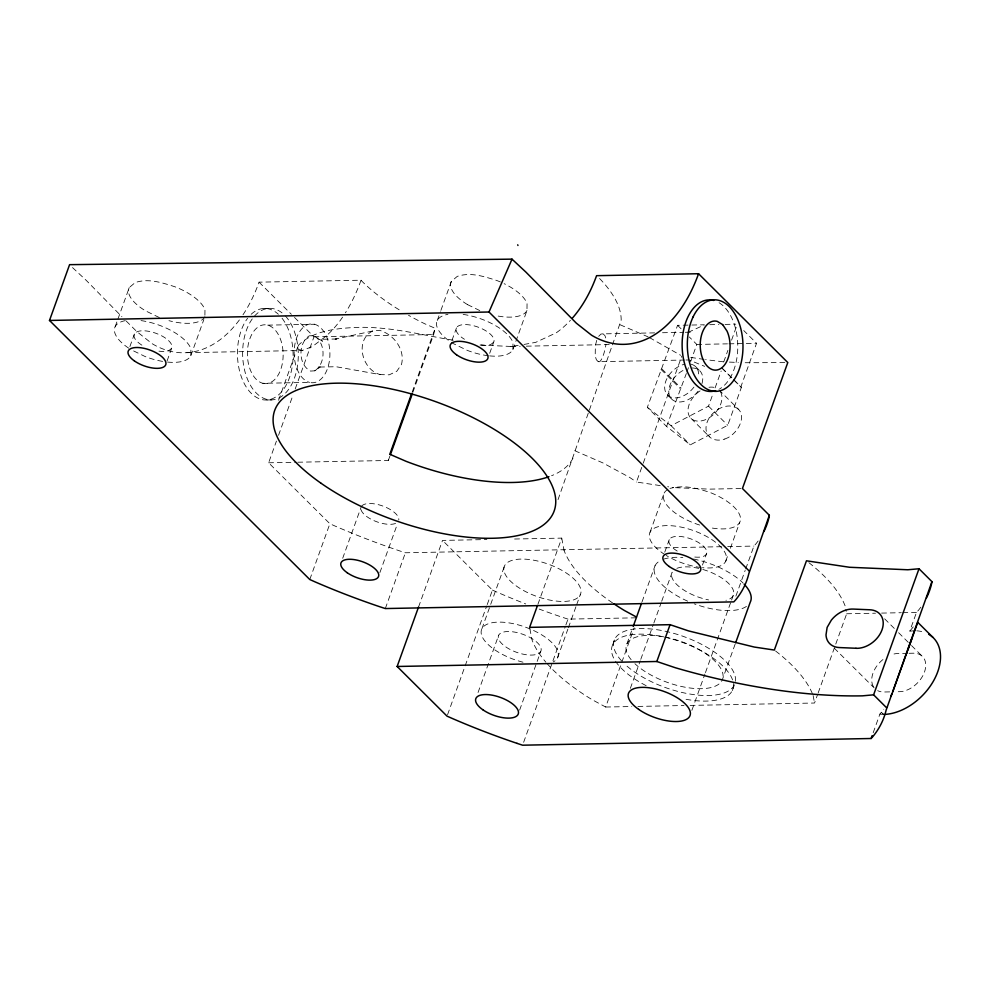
<?xml version="1.0" encoding="UTF-8"?>
<svg xmlns="http://www.w3.org/2000/svg" width="990" height="990" viewBox="0 0 990 990"><rect width="100%" height="100%" fill="white"/><g stroke="black" fill="none" stroke-linecap="round" stroke-linejoin="round"><path stroke-width="0.74" stroke-dasharray="4.95 3.71" d="M167.595 362.08A40.565 17.139 19.8 0 0 190.822 355.719L190.909 348.715A40.565 17.139 19.8 0 0 139.862 320.451M204.905 315.204L204.967 309.672A40.565 17.139 19.8 0 0 174.797 286.729C162.063 282.682 148.451 278.066 135.172 282.571L129.244 287.595L117.798 319.423M489.679 355.893A40.565 17.139 19.8 0 0 512.919 349.544L512.993 342.54A40.565 17.139 19.8 0 0 461.946 314.263M512.919 349.544L526.977 310.489L527.051 303.485A40.565 17.139 19.8 0 0 504.12 283.672M453.21 340.226C421.22 334.868 389.528 326.354 356.771 327.405L356.45 327.405C336.229 328.408 313.57 330.474 298.349 345.275L298.337 349.359L302.259 350.472L312.271 346.636L324.708 337.206A147.349 79.386 -87.6 0 0 344.619 314.115M297.78 462.219L388.328 460.486L389.206 456.749M412.818 392.436L433.67 334.521L435.154 328.296L425.081 323.928A148.512 62.766 19.8 0 1 408.524 315.29M558.038 499.641L588.815 411.617M589.335 410.169L621.175 320.166A148.512 62.766 19.8 0 0 597.787 276.705M596.722 340.374L595.374 345.522L595.2 356.029L596.388 359.778L598.245 361.696L684.461 360.038M115.186 326.65L117.266 320.859M129.888 346.587L134.405 334.038M167.1 360.892L171.617 348.344A19.949 8.427 19.8 0 0 159.204 334.608A19.949 8.427 19.8 0 0 136.026 332.318A19.949 8.427 19.8 0 0 142.374 345.461M190.822 355.719L203.841 319.572M278.549 400.257L298.349 345.275M721.537 546.703L405.405 552.767L399.787 550.935A353.207 149.267 19.8 0 1 335.214 526.123L329.868 523.735L268.624 462.788L276.445 441.07M278.537 435.278L293.127 394.738M295.218 388.946L313.978 336.823L292.446 315.389M309.783 579.521L329.868 523.735M342.701 558.261L361.239 506.769M437.283 320.463L440.401 311.788M440.921 310.34L451.341 281.42L457.256 276.383C470.535 271.879 484.147 276.495 496.881 280.541A40.565 17.139 19.8 0 1 502.685 282.992M412.224 392.003L435.154 328.296M388.328 460.486L389.887 456.143M451.972 340.399L456.489 327.851M379.9 572.567L397.411 523.933M385.32 608.553L405.405 552.767M489.691 353.306L493.701 342.156A19.949 8.427 19.8 0 0 481.301 328.42A19.949 8.427 19.8 0 0 458.11 326.131A19.949 8.427 19.8 0 0 464.471 339.273M418.535 607.056L442.53 540.404L486.857 539.55M447.567 714.706L486.696 606.016M487.229 604.568L492.438 590.077L442.53 540.404M481.907 628.761L504.603 565.723M478.046 692.517L498.675 635.209M537.904 604.333L561.738 538.115L511.31 539.08M519.626 710.127L536.642 662.855M537.162 661.419L540.763 651.395A22.572 9.541 19.8 0 0 512.919 631.83A22.572 9.541 19.8 0 0 505.469 646.68A22.572 9.541 19.8 0 0 540.763 651.395M523.636 742.29L565.377 626.361M565.896 624.913L567.988 619.121L636.298 617.81M722.18 368.218L741.399 387.35L727.737 425.279L690.315 444.844L666.555 426.455L647.336 407.336L677.581 325.314L703.63 324.807M557.543 657.843L567.864 629.182M568.371 627.747L576.106 606.264M576.625 604.828L580.239 594.804A40.565 17.139 19.8 0 0 530.207 559.647A40.565 17.139 19.8 0 0 516.817 586.34A40.565 17.139 19.8 0 0 580.239 594.804M660.219 485.595L636.471 482.031L642.72 464.657M643.24 463.209L681.813 356.066M666.555 426.455L686.33 373.527M686.85 372.067L688.421 367.711M690.525 361.894L696.799 344.433L689.325 336.996M650.046 532.249L664.104 493.193M612.748 644.651L614.753 639.07M723.715 361.969L727.898 350.336M731.573 340.164L737.327 324.163M647.336 407.336L671.096 425.712L708.518 406.16L713.072 393.513M715.102 387.894L721.166 371.027M626.955 643.76L632.684 627.846M642.052 601.809L655.071 565.649M546.839 663.312A150.48 63.595 19.8 0 0 592.342 699.806L605.682 707.033L634.194 627.858M664.748 552.185L669.265 539.637M630.345 688.359L640.27 660.776M640.79 659.328L653.338 624.48M653.858 623.032L661.184 602.712M661.704 601.252L672.16 572.22A32.707 13.823 19.8 0 0 708.568 599.915M741.399 387.35L740.842 386.917L756.546 343.295L743.738 330.536M702.455 565.092L706.476 553.942M725.695 561.318L728.293 554.091M730.373 548.312L739.753 522.274M691.862 710.362L704.929 674.066M705.449 672.618L731.066 601.475M731.585 600.027L733.157 595.671M735.892 596.141L745.161 570.401M745.68 568.965L753.922 546.084L755.716 544.104A353.207 149.267 19.8 0 0 759.367 539.241M735.137 644.181L722.118 680.34A51.035 21.57 19.8 0 1 684.535 687.11A51.035 21.57 19.8 0 1 634.912 663.696M732.315 690.599L734.32 685.03M690.141 705.412L814.535 703.024L817.641 694.386M818.161 692.951L846.673 613.763L845.819 609.296M873.18 732.761L879.887 714.099L883.773 709.248M913.807 630.754L909.723 631.249L916.493 612.426L918.299 610.446A353.207 149.267 19.8 0 0 921.084 606.821M913.25 626.905L909.723 631.249M598.678 336.34L600.942 334.063L603.17 333.865L654.897 332.875M171.617 348.344L168.746 350.695L163.474 351.611L156.618 350.93M493.701 342.156L490.83 344.508L485.57 345.423L480.076 344.879M314.783 370.817C326.18 363.367 325.821 341.909 313.508 335.561L309.251 335.833C297.928 343.233 298.089 364.803 310.526 371.089L314.783 370.817L320.414 366.882L317.085 367.092L336.105 366.733L380.333 374.604L389.219 374.826L396.767 371.3L401.482 364.481C405.405 349.569 393.612 334.236 379.492 330.314L372.673 331.007L335.103 339.162L338.432 338.951L319.423 339.31L322.567 341.204L317.543 337.986M372.673 331.007C354.284 340.127 362.055 370.136 380.333 374.604M688.087 332.393L704.509 324.856M724.791 439.028L728.256 437.568A19.949 13.415 -45.1 0 0 738.441 409.266L718.876 389.8M669.945 488.404L673.584 487.6L667.644 486.709M523.982 344.446L535.739 342.342L556.355 332.751A147.349 98.802 84.9 0 0 570.426 320.302M480.063 345.027L510.951 346.463L518.191 345.337M598.245 361.696L598.777 361.647A13.303 2.908 -76.2 0 0 603.306 355.224A13.303 2.908 -76.2 0 0 605.942 344.557M242.983 314.795A147.857 89.843 88.9 0 0 259.071 282.162L361.041 280.207L361.919 281.234A148.512 62.766 19.8 0 0 400.715 310.736M263.6 308.472L268.797 308.373M267.708 325.141L314.461 324.25M709.756 324.695L718.938 324.522M725.076 324.398L735.793 324.188M313.978 336.823L433.67 334.521M662.508 332.727L683.805 332.318M685.327 332.281L691.416 332.17M186.863 352.688L302.259 350.472M510.951 346.463L520.183 346.29M526.346 346.166L609.432 344.57M696.799 344.433L727.44 343.852M728.974 343.827L756.546 343.295M685.996 360.014L689.077 359.952L704.633 366.35M784.785 362.6L744.307 362.724M262.82 383.291A29.44 17.882 88.9 0 0 281.828 343.666A29.44 17.882 88.9 0 0 251.126 335.709A29.44 17.882 88.9 0 0 262.82 383.291L309.573 382.4A29.44 17.882 88.9 0 0 328.593 342.763A29.44 17.882 88.9 0 0 297.891 334.806A29.44 17.882 88.9 0 0 309.573 382.4M266.916 399.972L272.114 399.873M268.624 462.788L296.245 462.256M740.941 488.528L709.397 489.134L674.376 487.637C686.243 485.199 698.396 488.714 709.657 492.327A40.565 17.139 19.8 0 1 740.532 518.983A40.565 17.139 19.8 0 1 709.261 527.534M727.699 546.579L753.922 546.084M846.673 613.763L875.507 613.206M881.583 613.095L901.321 612.711M902.83 612.686L916.493 612.426M907.595 653.313L897.88 653.499A22.572 15.172 -45.1 0 0 890.493 655.095M909.068 653.289L913.461 653.202A22.572 15.172 -45.1 0 1 924.45 672.099A22.572 15.172 -45.1 0 1 899.601 691.688L895.356 691.775M889.688 691.886L884.021 691.998A22.572 15.172 -45.1 0 1 877.685 690.661M605.682 707.033L631.793 706.526M637.931 706.415L684.003 705.524M723.405 361.833L705.573 359.63M729.383 362.093L738.33 362.476M879.887 714.099L883.674 714.434L881.632 712.404M690.723 357.402L704.088 359.407M567.988 619.121L562.357 617.277A353.207 149.267 19.8 0 1 539.216 609.085M620.087 324.745L648.104 336.885M574.745 450.71L602.749 462.85L629.591 477.378L636.471 482.031M492.438 590.077L497.784 592.466A353.207 149.267 19.8 0 0 525.715 603.95M467.54 304.623L481.425 311.367M159.34 317.555L145.456 310.81A40.565 17.139 19.8 0 1 129.244 287.595M133.65 350.955L145.282 356.598A40.565 17.139 19.8 0 0 166.159 361.919M649.44 337.602L680.674 355.286M738.441 409.266L736.102 407.595A20.023 14.59 -40.4 0 0 707.083 422.309A20.023 14.59 -40.4 0 0 724.791 439.053M881.546 712.515L883.674 714.434M721.623 367.785L732.303 378.415M733.367 379.479L740.842 386.917M677.581 325.314L681.85 329.559M695.537 366.572L699.658 370.668M708.518 406.16L727.737 425.279M661.877 368.936L681.095 388.068M660.998 369.394L680.217 388.525M667.755 395.208L671.863 399.304M691.082 418.436L709.521 436.776M884.639 618.824L894.317 628.44M898.611 632.721L910.429 644.49M911.505 645.554L922.247 656.259M671.096 425.712L690.315 444.844M834.248 648.153L874.145 687.864M259.071 282.162L291.369 314.313M72.517 267.585L86.39 280.517L121.906 316.738M126.175 320.995L136.855 331.625L152.126 343.679A147.857 89.843 88.9 0 0 239.456 319.832M603.17 333.865L605.026 335.783L606.226 339.533M813.124 695.574L814.535 703.024M561.738 538.115L564.065 550.415M529.873 628.737L531.939 639.676A150.48 63.595 19.8 0 0 545.886 662.211M612.6 602.935A150.48 63.595 19.8 0 1 564.065 550.415M808.904 562.679A150.48 63.595 19.8 0 1 845.274 606.326M775.566 650.987A150.48 63.595 19.8 0 1 812.641 694.262M873.378 686.602A22.572 15.172 -45.1 0 1 883.167 659.377M702.813 569.46A32.707 13.823 19.8 0 1 731.078 586.241A32.707 13.823 19.8 0 1 725.955 600.311M676.863 568.359A32.707 13.823 19.8 0 1 699.163 568.495M646.161 685.674A64.115 27.101 19.8 0 1 628.217 635.246A64.115 27.101 19.8 0 1 726.016 669.389A64.115 27.101 19.8 0 1 684.115 698.928M916.814 630.828A49.067 32.992 -45.1 0 1 923.806 632.127M746.448 606.4A51.035 21.57 19.8 0 1 694.262 603.838M687.666 601.165A51.035 21.57 19.8 0 1 661.134 560.192M663.51 559.214A51.035 21.57 19.8 0 1 682.852 557.531M693.433 559.028A51.035 21.57 19.8 0 1 743.181 583.172M522.992 662.199A40.565 17.139 19.8 0 1 481.375 630.135A40.565 17.139 19.8 0 1 531.729 629.652A40.565 17.139 19.8 0 1 553.286 661.902M621.534 660.837A64.115 27.101 19.8 0 1 672.383 632.969A64.115 27.101 19.8 0 1 729.531 690.265A64.115 27.101 19.8 0 1 625.593 664.896M631.15 659.687A51.035 21.57 19.8 0 1 663.758 636.842M665.317 637.127A51.035 21.57 19.8 0 1 723.096 676.195M204.893 316.676A40.565 17.139 19.8 0 1 168.956 320.673M285.442 316.033A45.8 27.831 88.9 0 1 292.211 383.39A45.8 27.831 88.9 0 1 250.916 386.088A45.8 27.831 88.9 0 1 252.784 318.174M254.529 316.058A45.8 27.831 88.9 0 1 283.561 314.164M282.051 318.248A45.8 27.831 88.9 0 1 286.085 385.296A45.8 27.831 88.9 0 1 245.211 385.308A45.8 27.831 88.9 0 1 247.599 318.273M251.175 314.276A45.8 27.831 88.9 0 1 278.376 314.263M361.041 280.207A147.349 79.386 -87.6 0 1 345.436 312.815M719.062 302.717A45.8 27.831 88.9 0 1 737.785 346.116A45.8 27.831 88.9 0 1 719.606 388.934M699.633 525.047A40.565 17.139 19.8 0 1 668.361 489.134M526.977 310.489A40.565 17.139 19.8 0 1 496.485 315.76M467.54 304.623A40.565 17.139 19.8 0 1 451.341 281.42M395.567 523.425A19.949 8.427 19.8 0 1 364.469 514.676A19.949 8.427 19.8 0 1 374.628 503.898A19.949 8.427 19.8 0 1 398.784 520.022M572.975 458.16A148.5 62.766 19.8 0 1 551.603 475.707M677.234 551.059A19.949 8.427 19.8 0 1 675.428 536.493A19.949 8.427 19.8 0 1 704.942 547.841A19.949 8.427 19.8 0 1 691.478 556.529M664.909 554.623A40.565 17.139 19.8 0 1 661.518 526.012A40.565 17.139 19.8 0 1 720.374 546.468A40.565 17.139 19.8 0 1 702.455 567.678M701.019 567.518A40.565 17.139 19.8 0 1 666.258 555.464M128.712 348.171A40.565 17.139 19.8 0 1 125.854 320.537M488.256 355.732A40.565 17.139 19.8 0 1 467.367 350.411L453.482 343.679A40.565 17.139 19.8 0 1 447.95 314.35M720.522 391.867A19.949 13.415 -45.1 0 1 720.831 403.809L719.322 407.137A19.949 13.415 -45.1 0 1 698.853 421.134A19.949 13.415 -45.1 0 1 688.248 407.732L689.139 404.415A19.949 13.415 -45.1 0 1 701.279 390.134M708.988 387.288A19.949 13.415 -45.1 0 1 716.711 388.278M691.886 367.971A19.949 13.415 -45.1 0 1 701.613 384.677M698.061 391.211A19.949 13.415 -45.1 0 1 670.23 397.238A19.949 13.415 -45.1 0 1 685.365 369.381M690.748 364.134A19.949 13.415 -45.1 0 1 698.383 377.264M693.941 387.115A19.949 13.415 -45.1 0 1 665.515 391.916A19.949 13.415 -45.1 0 1 684.56 364.258"/><path stroke-width="1.49" d="M932.914 637.387L917.767 622.314L892.72 691.899M769.354 515.295L748.836 573.581A353.207 149.267 19.8 0 1 735.632 599.89L733.837 601.87L385.32 608.553L379.702 606.721A353.207 149.267 19.8 0 1 315.129 581.91L309.783 579.521L49.5 320.451L69.585 264.664L512.016 259.145L525.888 272.077L576.353 323.186L591.624 335.239A147.857 89.843 88.9 0 0 698.569 273.723L787.793 362.538L742.438 488.503L769.354 515.295L768.921 517.795A353.207 149.267 19.8 0 1 763.896 531.556M537.384 605.769L529.613 627.363L670.069 624.678L688.607 630.927L754.232 647.039L774.341 650.059L806.466 560.798L849.544 567.27L907.83 569.77L919.005 568.755L931.937 581.637L886.1 710.214A353.207 149.267 19.8 0 1 872.908 736.523L871.113 738.503L522.596 745.198L516.978 743.354M931.937 581.637L931.491 584.137A353.207 149.267 19.8 0 1 926.479 597.898M911.679 639.193L907.83 649.873M411.692 393.451L389.8 454.262L406.197 461.365A148.5 62.766 19.8 0 0 548.955 476.71M390.407 454.695L412.298 393.884M517.052 743.354A353.207 149.267 19.8 0 1 452.467 718.542L447.047 716.154L397.139 666.48L418.535 607.056M633.204 626.398L641.532 603.257M397.139 666.48L656.816 661.493L670.069 624.678M735.657 642.733L750.234 602.229A51.035 21.57 19.8 0 0 744.195 584.211M886.545 707.714L873.613 694.832L919.005 568.755M871.113 738.503L872.14 735.632M49.5 320.451L488.998 312.011L512.016 259.145M890.74 696.354L891.965 693.78M873.613 694.832L862.438 695.846A353.282 149.304 19.8 0 1 675.353 667.743L656.816 661.493M698.569 273.723L596.586 275.678A147.349 98.802 84.9 0 1 572.43 318.075M855.966 648.264L839.371 647.559A22.683 16.533 -40.5 0 1 826.007 634.924L827.133 627.413L831.315 620.186A22.683 16.521 -40.5 0 1 853.232 609.073L869.826 609.778A22.609 16.483 -40.5 0 1 882.016 629.85A22.609 16.483 -40.5 0 1 855.954 648.314M636.483 617.055L624.48 610.545A150.48 63.595 19.8 0 1 613.874 603.801M488.998 312.011L749.269 571.082M517.721 244.802L517.968 245.483M928.731 634.281A49.067 32.992 -45.1 0 1 933.941 680.155A49.067 32.992 -45.1 0 1 884.949 714.384M715.671 390.679A45.8 27.831 88.9 0 1 682.135 346.376A45.8 27.831 88.9 0 1 713.753 300.453M722.675 324.633L717.181 321.329A24.552 14.924 88.9 0 0 700.338 348.158A24.552 14.924 88.9 0 0 720.782 368.503A24.552 14.924 88.9 0 0 727.044 331.143L722.675 324.633M482.774 709.719A22.572 9.541 19.8 0 0 518.067 714.434A22.572 9.541 19.8 0 0 490.236 694.869A22.572 9.541 19.8 0 0 482.774 709.719M638.624 709.347A32.707 13.823 19.8 0 0 689.77 716.166A32.707 13.823 19.8 0 0 649.428 687.815A32.707 13.823 19.8 0 0 638.624 709.347M134.392 360.917A19.949 8.427 19.8 0 0 165.59 365.075A19.949 8.427 19.8 0 0 140.976 347.787A19.949 8.427 19.8 0 0 134.392 360.917M693.173 316.775A45.8 27.831 88.9 0 0 711.352 390.815A45.8 27.831 88.9 0 0 740.928 329.163A45.8 27.831 88.9 0 0 693.173 316.775M320.673 482.984A148.5 62.766 19.8 0 0 552.89 513.946A148.5 62.766 19.8 0 0 369.691 385.234A148.5 62.766 19.8 0 0 320.673 482.984M347.156 572.69A19.949 8.427 19.8 0 0 378.366 576.861A19.949 8.427 19.8 0 0 353.752 559.56A19.949 8.427 19.8 0 0 347.156 572.69M456.477 354.729A19.949 8.427 19.8 0 0 487.674 358.887A19.949 8.427 19.8 0 0 463.06 341.6A19.949 8.427 19.8 0 0 456.477 354.729M669.252 566.515A19.949 8.427 19.8 0 0 700.45 570.673A19.949 8.427 19.8 0 0 675.836 553.373A19.949 8.427 19.8 0 0 669.252 566.515"/></g></svg>
